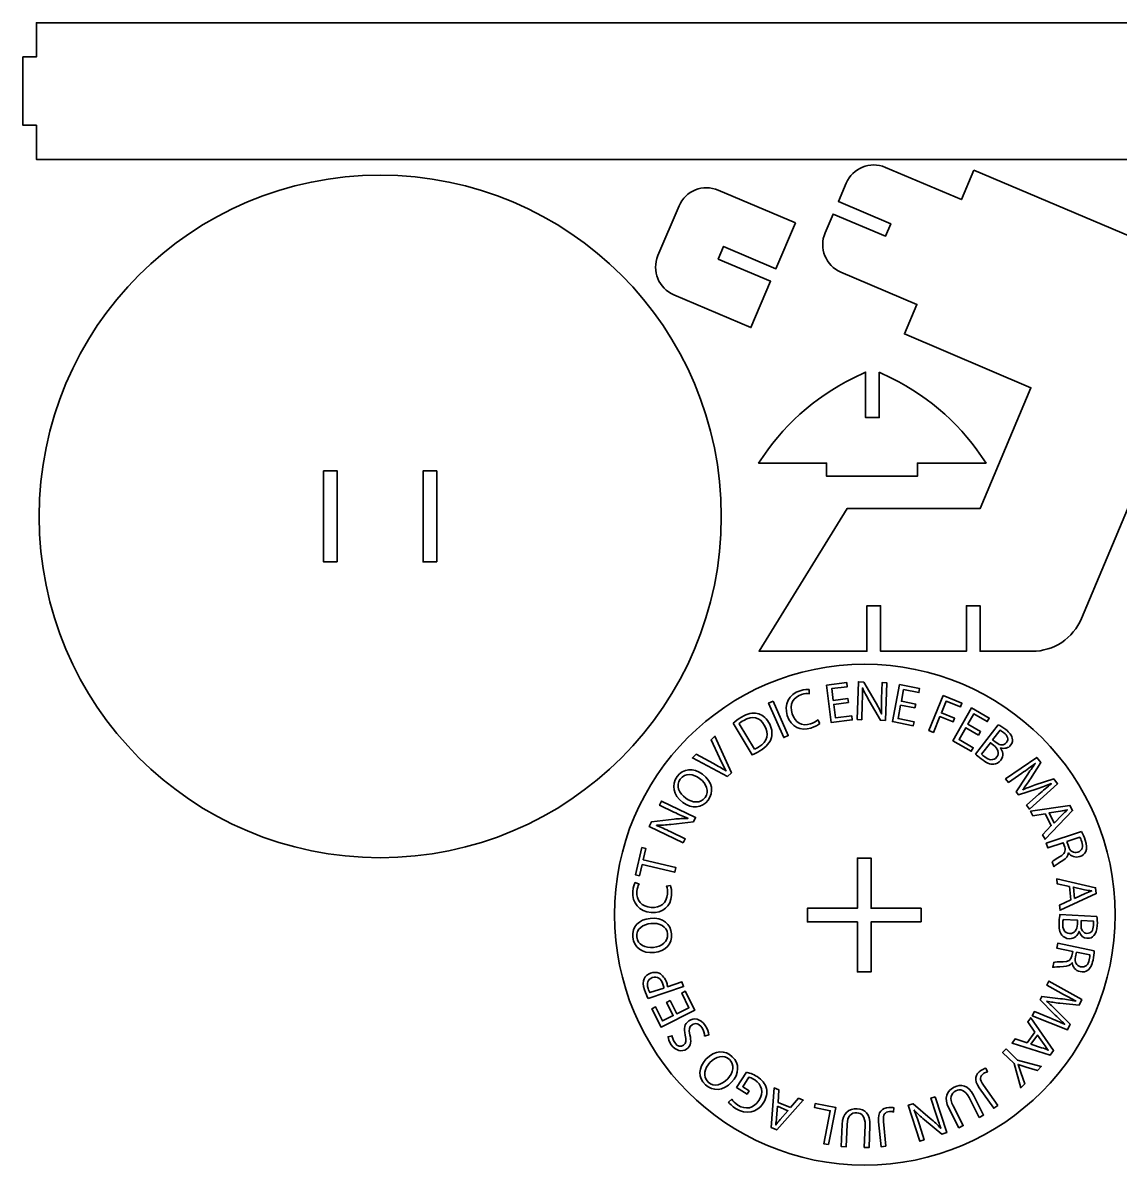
# Model space of a CAD drawing. Header units: centimetres. Extents: x 0.2 to 39.6, y -39 to -0.2.
# Drawn here: x 0.25 to 24.38, y -38.99 to -13.89 of the extents above; entities that cross this region are included whole.
import ezdxf

# ---------------------------------------------------------------- set-up
doc = ezdxf.new("R2010")
doc.units = ezdxf.units.CM
doc.header["$MEASUREMENT"] = 0
doc.layers.add('Capa 1', color=7, linetype='Continuous')

# ---------------------------------------------------------------- blocks, each defined once
blk = doc.blocks.new('block 6')
at = {"layer": 'Capa 1', "color": 175, "lineweight": 35, "true_color": 0x2a4a9a}
for points in [[(18.404, -28.824), (18.084, -28.865), (18.121, -29.161), (18.478, -29.116), (18.489, -29.205), (18.026, -29.263), (17.923, -28.441), (18.367, -28.385), (18.378, -28.474), (18.04, -28.517), (18.073, -28.777), (18.393, -28.736), (18.404, -28.824)], [(19.868, -28.942), (19.552, -28.881), (19.495, -29.174), (19.847, -29.243), (19.83, -29.331), (19.373, -29.242), (19.531, -28.428), (19.97, -28.514), (19.953, -28.602), (19.619, -28.537), (19.569, -28.794), (19.885, -28.855), (19.868, -28.942)], [(16.747, -28.791), (17.081, -29.549), (16.983, -29.592), (16.649, -28.834), (16.747, -28.791)], [(20.486, -28.67), (20.9, -28.837), (20.866, -28.92), (20.551, -28.793), (20.448, -29.049), (20.739, -29.166), (20.706, -29.248), (20.415, -29.131), (20.275, -29.479), (20.175, -29.439), (20.486, -28.67)], [(21.267, -29.537), (20.987, -29.378), (20.839, -29.637), (21.151, -29.815), (21.107, -29.893), (20.702, -29.663), (21.112, -28.942), (21.501, -29.164), (21.456, -29.242), (21.16, -29.073), (21.031, -29.301), (21.311, -29.46), (21.267, -29.537)], [(22.731, -31.267), (22.46, -31.31), (22.409, -31.211), (23.275, -31.082), (23.334, -31.197), (22.727, -31.828), (22.674, -31.726), (22.865, -31.528), (22.731, -31.267)], [(13.868, -32.383), (13.809, -32.628), (13.721, -32.607), (13.863, -32.01), (13.951, -32.031), (13.893, -32.277), (14.611, -32.448), (14.586, -32.553), (13.868, -32.383)], [(23.266, -32.866), (22.998, -32.808), (22.986, -32.698), (23.84, -32.891), (23.854, -33.019), (23.059, -33.387), (23.047, -33.274), (23.297, -33.158), (23.266, -32.866)], [(14.488, -35.373), (14.631, -35.662), (14.899, -35.529), (14.739, -35.207), (14.819, -35.167), (15.027, -35.585), (14.285, -35.954), (14.085, -35.553), (14.165, -35.513), (14.317, -35.818), (14.552, -35.701), (14.408, -35.413), (14.488, -35.373)], [(22.507, -36.063), (22.348, -35.839), (22.414, -35.75), (22.914, -36.468), (22.837, -36.572), (22.002, -36.308), (22.07, -36.216), (22.332, -36.3), (22.507, -36.063)], [(17.128, -37.725), (17.309, -37.518), (17.411, -37.562), (16.828, -38.214), (16.709, -38.164), (16.773, -37.29), (16.878, -37.335), (16.857, -37.61), (17.128, -37.725)], [(17.969, -38.538), (17.864, -38.517), (18.007, -37.792), (17.66, -37.723), (17.677, -37.635), (18.13, -37.724), (17.969, -38.538)]]:
    blk.add_lwpolyline(points, dxfattribs=at)
for points, knots in [([(17.776, -29.28), (17.744, -29.31), (17.675, -29.353), (17.579, -29.384), (17.356, -29.454), (17.144, -29.367), (17.061, -29.108), (16.983, -28.861), (17.097, -28.64), (17.342, -28.562), (17.441, -28.53), (17.51, -28.532), (17.541, -28.537), (17.541, -28.537), (17.543, -28.628), (17.543, -28.628), (17.498, -28.622), (17.439, -28.625), (17.373, -28.646), (17.188, -28.705), (17.102, -28.863), (17.168, -29.07), (17.23, -29.264), (17.381, -29.352), (17.573, -29.291), (17.635, -29.272), (17.694, -29.239), (17.729, -29.206), (17.729, -29.206), (17.776, -29.28), (17.776, -29.28)], [0, 0, 0, 0, 1, 1, 1, 2, 2, 2, 3, 3, 3, 4, 4, 4, 5, 5, 5, 6, 6, 6, 7, 7, 7, 8, 8, 8, 9, 9, 9, 10, 10, 10, 10]), ([(18.597, -29.196), (18.597, -29.196), (18.624, -28.367), (18.624, -28.367), (18.624, -28.367), (18.741, -28.371), (18.741, -28.371), (18.741, -28.371), (18.992, -28.799), (18.992, -28.799), (19.051, -28.898), (19.096, -28.987), (19.132, -29.073), (19.132, -29.073), (19.135, -29.072), (19.135, -29.072), (19.129, -28.961), (19.13, -28.86), (19.134, -28.731), (19.134, -28.731), (19.145, -28.385), (19.145, -28.385), (19.145, -28.385), (19.246, -28.388), (19.246, -28.388), (19.246, -28.388), (19.219, -29.216), (19.219, -29.216), (19.219, -29.216), (19.11, -29.213), (19.11, -29.213), (19.11, -29.213), (18.861, -28.784), (18.861, -28.784), (18.807, -28.69), (18.754, -28.593), (18.716, -28.502), (18.716, -28.502), (18.712, -28.503), (18.712, -28.503), (18.715, -28.608), (18.714, -28.707), (18.709, -28.845), (18.709, -28.845), (18.697, -29.199), (18.697, -29.199), (18.697, -29.199), (18.597, -29.196), (18.597, -29.196)], [0, 0, 0, 0, 1, 1, 1, 2, 2, 2, 3, 3, 3, 4, 4, 4, 5, 5, 5, 6, 6, 6, 7, 7, 7, 8, 8, 8, 9, 9, 9, 10, 10, 10, 11, 11, 11, 12, 12, 12, 13, 13, 13, 14, 14, 14, 15, 15, 15, 16, 16, 16, 16]), ([(15.869, -29.275), (15.92, -29.233), (15.982, -29.187), (16.055, -29.144), (16.187, -29.065), (16.299, -29.039), (16.396, -29.06), (16.494, -29.08), (16.581, -29.14), (16.65, -29.255), (16.719, -29.371), (16.74, -29.487), (16.713, -29.593), (16.686, -29.699), (16.598, -29.801), (16.46, -29.883), (16.395, -29.923), (16.338, -29.952), (16.288, -29.975), (16.288, -29.975), (15.869, -29.275), (15.869, -29.275)], [0, 0, 0, 0, 1, 1, 1, 2, 2, 2, 3, 3, 3, 4, 4, 4, 5, 5, 5, 6, 6, 6, 7, 7, 7, 7]), ([(16.338, -29.849), (16.363, -29.84), (16.398, -29.82), (16.434, -29.799), (16.63, -29.681), (16.671, -29.508), (16.555, -29.316), (16.456, -29.147), (16.297, -29.098), (16.103, -29.214), (16.056, -29.242), (16.022, -29.268), (16.001, -29.288), (16.001, -29.288), (16.338, -29.849), (16.338, -29.849)], [0, 0, 0, 0, 1, 1, 1, 2, 2, 2, 3, 3, 3, 4, 4, 4, 5, 5, 5, 5]), ([(21.699, -29.309), (21.742, -29.33), (21.805, -29.369), (21.864, -29.415), (21.949, -29.481), (21.992, -29.537), (22.007, -29.602), (22.022, -29.654), (22.012, -29.708), (21.972, -29.76), (21.923, -29.823), (21.838, -29.846), (21.75, -29.818), (21.75, -29.818), (21.748, -29.82), (21.748, -29.82), (21.798, -29.884), (21.831, -29.992), (21.756, -30.089), (21.712, -30.145), (21.657, -30.171), (21.599, -30.177), (21.521, -30.184), (21.432, -30.146), (21.325, -30.063), (21.267, -30.018), (21.225, -29.979), (21.2, -29.954), (21.2, -29.954), (21.699, -29.309), (21.699, -29.309)], [0, 0, 0, 0, 1, 1, 1, 2, 2, 2, 3, 3, 3, 4, 4, 4, 5, 5, 5, 6, 6, 6, 7, 7, 7, 8, 8, 8, 9, 9, 9, 10, 10, 10, 10]), ([(15.746, -30.448), (15.746, -30.448), (14.976, -30.039), (14.976, -30.039), (14.976, -30.039), (15.059, -29.959), (15.059, -29.959), (15.059, -29.959), (15.436, -30.163), (15.436, -30.163), (15.539, -30.219), (15.631, -30.27), (15.714, -30.325), (15.714, -30.325), (15.716, -30.323), (15.716, -30.323), (15.667, -30.238), (15.619, -30.139), (15.57, -30.035), (15.57, -30.035), (15.387, -29.643), (15.387, -29.643), (15.387, -29.643), (15.469, -29.564), (15.469, -29.564), (15.469, -29.564), (15.831, -30.366), (15.831, -30.366), (15.831, -30.366), (15.746, -30.448), (15.746, -30.448)], [0, 0, 0, 0, 1, 1, 1, 2, 2, 2, 3, 3, 3, 4, 4, 4, 5, 5, 5, 6, 6, 6, 7, 7, 7, 8, 8, 8, 9, 9, 9, 10, 10, 10, 10]), ([(21.576, -29.643), (21.576, -29.643), (21.653, -29.703), (21.653, -29.703), (21.742, -29.772), (21.831, -29.766), (21.88, -29.703), (21.939, -29.626), (21.904, -29.55), (21.818, -29.484), (21.78, -29.454), (21.755, -29.44), (21.739, -29.432), (21.739, -29.432), (21.576, -29.643), (21.576, -29.643)], [0, 0, 0, 0, 1, 1, 1, 2, 2, 2, 3, 3, 3, 4, 4, 4, 5, 5, 5, 5]), ([(21.333, -29.957), (21.347, -29.973), (21.37, -29.993), (21.401, -30.016), (21.488, -30.084), (21.594, -30.114), (21.667, -30.019), (21.737, -29.929), (21.688, -29.833), (21.596, -29.761), (21.596, -29.761), (21.526, -29.707), (21.526, -29.707), (21.526, -29.707), (21.333, -29.957), (21.333, -29.957)], [0, 0, 0, 0, 1, 1, 1, 2, 2, 2, 3, 3, 3, 4, 4, 4, 5, 5, 5, 5]), ([(22.594, -30.838), (22.681, -30.762), (22.785, -30.67), (22.867, -30.607), (22.867, -30.607), (22.865, -30.604), (22.865, -30.604), (22.771, -30.642), (22.668, -30.679), (22.553, -30.717), (22.553, -30.717), (22.147, -30.852), (22.147, -30.852), (22.147, -30.852), (22.096, -30.788), (22.096, -30.788), (22.096, -30.788), (22.323, -30.438), (22.323, -30.438), (22.39, -30.335), (22.453, -30.242), (22.516, -30.163), (22.516, -30.163), (22.515, -30.161), (22.515, -30.161), (22.432, -30.223), (22.319, -30.304), (22.217, -30.376), (22.217, -30.376), (21.925, -30.579), (21.925, -30.579), (21.925, -30.579), (21.861, -30.499), (21.861, -30.499), (21.861, -30.499), (22.547, -30.03), (22.547, -30.03), (22.547, -30.03), (22.632, -30.137), (22.632, -30.137), (22.632, -30.137), (22.405, -30.497), (22.405, -30.497), (22.346, -30.587), (22.293, -30.666), (22.238, -30.735), (22.238, -30.735), (22.24, -30.738), (22.24, -30.738), (22.319, -30.703), (22.409, -30.669), (22.514, -30.634), (22.514, -30.634), (22.92, -30.501), (22.92, -30.501), (22.92, -30.501), (23.004, -30.608), (23.004, -30.608), (23.004, -30.608), (22.386, -31.162), (22.386, -31.162), (22.386, -31.162), (22.321, -31.08), (22.321, -31.08), (22.321, -31.08), (22.594, -30.838), (22.594, -30.838)], [0, 0, 0, 0, 1, 1, 1, 2, 2, 2, 3, 3, 3, 4, 4, 4, 5, 5, 5, 6, 6, 6, 7, 7, 7, 8, 8, 8, 9, 9, 9, 10, 10, 10, 11, 11, 11, 12, 12, 12, 13, 13, 13, 14, 14, 14, 15, 15, 15, 16, 16, 16, 17, 17, 17, 18, 18, 18, 19, 19, 19, 20, 20, 20, 21, 21, 21, 22, 22, 22, 22]), ([(15.196, -30.397), (15.426, -30.565), (15.446, -30.795), (15.321, -30.965), (15.191, -31.142), (14.963, -31.166), (14.761, -31.017), (14.549, -30.862), (14.506, -30.628), (14.637, -30.449), (14.771, -30.267), (14.998, -30.251), (15.196, -30.397)], [0, 0, 0, 0, 1, 1, 1, 2, 2, 2, 3, 3, 3, 4, 4, 4, 4]), ([(14.827, -30.924), (14.97, -31.028), (15.154, -31.045), (15.254, -30.909), (15.354, -30.772), (15.285, -30.602), (15.133, -30.491), (15, -30.393), (14.81, -30.361), (14.705, -30.505), (14.6, -30.648), (14.68, -30.816), (14.827, -30.924)], [0, 0, 0, 0, 1, 1, 1, 2, 2, 2, 3, 3, 3, 4, 4, 4, 4]), ([(14.773, -31.909), (14.773, -31.909), (14.026, -31.549), (14.026, -31.549), (14.026, -31.549), (14.077, -31.443), (14.077, -31.443), (14.077, -31.443), (14.57, -31.386), (14.57, -31.386), (14.684, -31.373), (14.783, -31.368), (14.877, -31.369), (14.877, -31.369), (14.877, -31.366), (14.877, -31.366), (14.773, -31.327), (14.681, -31.286), (14.565, -31.229), (14.565, -31.229), (14.252, -31.079), (14.252, -31.079), (14.252, -31.079), (14.296, -30.988), (14.296, -30.988), (14.296, -30.988), (15.043, -31.348), (15.043, -31.348), (15.043, -31.348), (14.996, -31.445), (14.996, -31.445), (14.996, -31.445), (14.503, -31.5), (14.503, -31.5), (14.394, -31.512), (14.285, -31.521), (14.186, -31.519), (14.186, -31.519), (14.186, -31.523), (14.186, -31.523), (14.282, -31.563), (14.373, -31.604), (14.497, -31.664), (14.497, -31.664), (14.816, -31.818), (14.816, -31.818), (14.816, -31.818), (14.773, -31.909), (14.773, -31.909)], [0, 0, 0, 0, 1, 1, 1, 2, 2, 2, 3, 3, 3, 4, 4, 4, 5, 5, 5, 6, 6, 6, 7, 7, 7, 8, 8, 8, 9, 9, 9, 10, 10, 10, 11, 11, 11, 12, 12, 12, 13, 13, 13, 14, 14, 14, 15, 15, 15, 16, 16, 16, 16]), ([(22.93, -31.47), (22.93, -31.47), (23.104, -31.289), (23.104, -31.289), (23.144, -31.247), (23.182, -31.214), (23.219, -31.181), (23.219, -31.181), (23.218, -31.179), (23.218, -31.179), (23.169, -31.19), (23.118, -31.201), (23.066, -31.21), (23.066, -31.21), (22.815, -31.248), (22.815, -31.248), (22.815, -31.248), (22.93, -31.47), (22.93, -31.47)], [0, 0, 0, 0, 1, 1, 1, 2, 2, 2, 3, 3, 3, 4, 4, 4, 5, 5, 5, 6, 6, 6, 6]), ([(23.53, -31.658), (23.558, -31.706), (23.588, -31.777), (23.611, -31.847), (23.647, -31.956), (23.65, -32.032), (23.622, -32.096), (23.6, -32.147), (23.554, -32.187), (23.493, -32.207), (23.389, -32.242), (23.299, -32.199), (23.243, -32.126), (23.243, -32.126), (23.24, -32.127), (23.24, -32.127), (23.239, -32.194), (23.194, -32.249), (23.119, -32.295), (23.018, -32.357), (22.948, -32.401), (22.923, -32.427), (22.923, -32.427), (22.888, -32.322), (22.888, -32.322), (22.906, -32.302), (22.968, -32.262), (23.059, -32.207), (23.16, -32.148), (23.187, -32.092), (23.16, -31.999), (23.16, -31.999), (23.128, -31.903), (23.128, -31.903), (23.128, -31.903), (22.787, -32.016), (22.787, -32.016), (22.787, -32.016), (22.754, -31.914), (22.754, -31.914), (22.754, -31.914), (23.53, -31.658), (23.53, -31.658)], [0, 0, 0, 0, 1, 1, 1, 2, 2, 2, 3, 3, 3, 4, 4, 4, 5, 5, 5, 6, 6, 6, 7, 7, 7, 8, 8, 8, 9, 9, 9, 10, 10, 10, 11, 11, 11, 12, 12, 12, 13, 13, 13, 14, 14, 14, 14]), ([(23.205, -31.878), (23.205, -31.878), (23.24, -31.982), (23.24, -31.982), (23.275, -32.09), (23.358, -32.139), (23.448, -32.11), (23.549, -32.076), (23.569, -31.988), (23.535, -31.88), (23.519, -31.831), (23.503, -31.798), (23.492, -31.783), (23.492, -31.783), (23.205, -31.878), (23.205, -31.878)], [0, 0, 0, 0, 1, 1, 1, 2, 2, 2, 3, 3, 3, 4, 4, 4, 5, 5, 5, 5]), ([(14.492, -32.84), (14.509, -32.88), (14.523, -32.96), (14.515, -33.061), (14.497, -33.294), (14.336, -33.458), (14.065, -33.437), (13.807, -33.417), (13.645, -33.228), (13.665, -32.972), (13.673, -32.869), (13.7, -32.806), (13.716, -32.779), (13.716, -32.779), (13.802, -32.811), (13.802, -32.811), (13.779, -32.85), (13.76, -32.907), (13.754, -32.975), (13.739, -33.169), (13.853, -33.307), (14.07, -33.324), (14.273, -33.339), (14.412, -33.233), (14.427, -33.032), (14.432, -32.967), (14.424, -32.9), (14.406, -32.855), (14.406, -32.855), (14.492, -32.84), (14.492, -32.84)], [0, 0, 0, 0, 1, 1, 1, 2, 2, 2, 3, 3, 3, 4, 4, 4, 5, 5, 5, 6, 6, 6, 7, 7, 7, 8, 8, 8, 9, 9, 9, 10, 10, 10, 10]), ([(23.378, -33.128), (23.378, -33.128), (23.607, -33.022), (23.607, -33.022), (23.659, -32.998), (23.706, -32.98), (23.753, -32.963), (23.753, -32.963), (23.752, -32.961), (23.752, -32.961), (23.702, -32.954), (23.651, -32.946), (23.599, -32.935), (23.599, -32.935), (23.352, -32.879), (23.352, -32.879), (23.352, -32.879), (23.378, -33.128), (23.378, -33.128)], [0, 0, 0, 0, 1, 1, 1, 2, 2, 2, 3, 3, 3, 4, 4, 4, 5, 5, 5, 6, 6, 6, 6]), ([(14.045, -33.565), (14.329, -33.537), (14.497, -33.695), (14.517, -33.905), (14.539, -34.123), (14.385, -34.293), (14.135, -34.317), (13.873, -34.343), (13.686, -34.197), (13.664, -33.977), (13.642, -33.751), (13.8, -33.589), (14.045, -33.565)], [0, 0, 0, 0, 1, 1, 1, 2, 2, 2, 3, 3, 3, 4, 4, 4, 4]), ([(23.869, -33.523), (23.877, -33.57), (23.88, -33.644), (23.876, -33.719), (23.87, -33.826), (23.848, -33.894), (23.803, -33.943), (23.769, -33.984), (23.719, -34.007), (23.654, -34.004), (23.574, -34), (23.507, -33.943), (23.48, -33.854), (23.48, -33.854), (23.477, -33.854), (23.477, -33.854), (23.453, -33.931), (23.383, -34.02), (23.26, -34.013), (23.189, -34.009), (23.137, -33.978), (23.098, -33.934), (23.049, -33.874), (23.029, -33.779), (23.037, -33.644), (23.041, -33.57), (23.049, -33.514), (23.055, -33.479), (23.055, -33.479), (23.869, -33.523), (23.869, -33.523)], [0, 0, 0, 0, 1, 1, 1, 2, 2, 2, 3, 3, 3, 4, 4, 4, 5, 5, 5, 6, 6, 6, 7, 7, 7, 8, 8, 8, 9, 9, 9, 10, 10, 10, 10]), ([(23.128, -33.59), (23.123, -33.61), (23.12, -33.641), (23.118, -33.679), (23.112, -33.79), (23.147, -33.894), (23.268, -33.9), (23.381, -33.906), (23.433, -33.812), (23.439, -33.695), (23.439, -33.695), (23.444, -33.607), (23.444, -33.607), (23.444, -33.607), (23.128, -33.59), (23.128, -33.59)], [0, 0, 0, 0, 1, 1, 1, 2, 2, 2, 3, 3, 3, 4, 4, 4, 5, 5, 5, 5]), ([(23.525, -33.611), (23.525, -33.611), (23.519, -33.708), (23.519, -33.708), (23.513, -33.821), (23.569, -33.891), (23.648, -33.895), (23.745, -33.901), (23.788, -33.829), (23.793, -33.721), (23.796, -33.672), (23.794, -33.643), (23.791, -33.626), (23.791, -33.626), (23.525, -33.611), (23.525, -33.611)], [0, 0, 0, 0, 1, 1, 1, 2, 2, 2, 3, 3, 3, 4, 4, 4, 5, 5, 5, 5]), ([(14.121, -34.204), (14.298, -34.186), (14.446, -34.075), (14.43, -33.908), (14.413, -33.739), (14.248, -33.659), (14.061, -33.677), (13.897, -33.693), (13.734, -33.795), (13.752, -33.973), (13.769, -34.149), (13.94, -34.221), (14.121, -34.204)], [0, 0, 0, 0, 1, 1, 1, 2, 2, 2, 3, 3, 3, 4, 4, 4, 4]), ([(23.808, -34.278), (23.808, -34.333), (23.798, -34.41), (23.783, -34.482), (23.76, -34.594), (23.725, -34.662), (23.669, -34.704), (23.624, -34.737), (23.564, -34.748), (23.501, -34.736), (23.394, -34.713), (23.337, -34.631), (23.325, -34.54), (23.325, -34.54), (23.322, -34.539), (23.322, -34.539), (23.287, -34.597), (23.222, -34.623), (23.133, -34.625), (23.015, -34.628), (22.932, -34.631), (22.898, -34.641), (22.898, -34.641), (22.92, -34.533), (22.92, -34.533), (22.946, -34.524), (23.019, -34.521), (23.125, -34.519), (23.242, -34.518), (23.293, -34.483), (23.316, -34.389), (23.316, -34.389), (23.337, -34.29), (23.337, -34.29), (23.337, -34.29), (22.985, -34.217), (22.985, -34.217), (22.985, -34.217), (23.007, -34.113), (23.007, -34.113), (23.007, -34.113), (23.808, -34.278), (23.808, -34.278)], [0, 0, 0, 0, 1, 1, 1, 2, 2, 2, 3, 3, 3, 4, 4, 4, 5, 5, 5, 6, 6, 6, 7, 7, 7, 8, 8, 8, 9, 9, 9, 10, 10, 10, 11, 11, 11, 12, 12, 12, 13, 13, 13, 14, 14, 14, 14]), ([(23.416, -34.306), (23.416, -34.306), (23.394, -34.413), (23.394, -34.413), (23.371, -34.525), (23.418, -34.609), (23.511, -34.628), (23.616, -34.65), (23.677, -34.583), (23.701, -34.473), (23.711, -34.422), (23.714, -34.385), (23.713, -34.367), (23.713, -34.367), (23.416, -34.306), (23.416, -34.306)], [0, 0, 0, 0, 1, 1, 1, 2, 2, 2, 3, 3, 3, 4, 4, 4, 5, 5, 5, 5]), ([(14.002, -35.324), (13.977, -35.278), (13.949, -35.216), (13.921, -35.134), (13.888, -35.034), (13.887, -34.953), (13.913, -34.892), (13.936, -34.836), (13.985, -34.791), (14.055, -34.768), (14.126, -34.744), (14.189, -34.747), (14.243, -34.773), (14.318, -34.807), (14.376, -34.885), (14.409, -34.984), (14.42, -35.014), (14.428, -35.043), (14.43, -35.068), (14.43, -35.068), (14.745, -34.963), (14.745, -34.963), (14.745, -34.963), (14.779, -35.065), (14.779, -35.065), (14.779, -35.065), (14.002, -35.324), (14.002, -35.324)], [0, 0, 0, 0, 1, 1, 1, 2, 2, 2, 3, 3, 3, 4, 4, 4, 5, 5, 5, 6, 6, 6, 7, 7, 7, 8, 8, 8, 9, 9, 9, 9]), ([(14.347, -35.096), (14.345, -35.072), (14.338, -35.043), (14.327, -35.009), (14.286, -34.887), (14.202, -34.832), (14.093, -34.868), (13.989, -34.903), (13.964, -34.993), (14.001, -35.105), (14.016, -35.149), (14.031, -35.182), (14.041, -35.198), (14.041, -35.198), (14.347, -35.096), (14.347, -35.096)], [0, 0, 0, 0, 1, 1, 1, 2, 2, 2, 3, 3, 3, 4, 4, 4, 5, 5, 5, 5]), ([(22.83, -35.751), (22.937, -35.795), (23.066, -35.848), (23.159, -35.893), (23.159, -35.893), (23.16, -35.89), (23.16, -35.89), (23.085, -35.823), (23.006, -35.747), (22.921, -35.66), (22.921, -35.66), (22.621, -35.355), (22.621, -35.355), (22.621, -35.355), (22.656, -35.282), (22.656, -35.282), (22.656, -35.282), (23.07, -35.331), (23.07, -35.331), (23.192, -35.346), (23.303, -35.361), (23.402, -35.383), (23.402, -35.383), (23.403, -35.381), (23.403, -35.381), (23.311, -35.334), (23.188, -35.269), (23.079, -35.208), (23.079, -35.208), (22.768, -35.036), (22.768, -35.036), (22.768, -35.036), (22.812, -34.943), (22.812, -34.943), (22.812, -34.943), (23.535, -35.352), (23.535, -35.352), (23.535, -35.352), (23.476, -35.475), (23.476, -35.475), (23.476, -35.475), (23.053, -35.431), (23.053, -35.431), (22.947, -35.418), (22.852, -35.404), (22.765, -35.386), (22.765, -35.386), (22.764, -35.389), (22.764, -35.389), (22.83, -35.444), (22.9, -35.51), (22.978, -35.588), (22.978, -35.588), (23.277, -35.894), (23.277, -35.894), (23.277, -35.894), (23.218, -36.017), (23.218, -36.017), (23.218, -36.017), (22.448, -35.707), (22.448, -35.707), (22.448, -35.707), (22.493, -35.613), (22.493, -35.613), (22.493, -35.613), (22.83, -35.751), (22.83, -35.751)], [0, 0, 0, 0, 1, 1, 1, 2, 2, 2, 3, 3, 3, 4, 4, 4, 5, 5, 5, 6, 6, 6, 7, 7, 7, 8, 8, 8, 9, 9, 9, 10, 10, 10, 11, 11, 11, 12, 12, 12, 13, 13, 13, 14, 14, 14, 15, 15, 15, 16, 16, 16, 17, 17, 17, 18, 18, 18, 19, 19, 19, 20, 20, 20, 21, 21, 21, 22, 22, 22, 22]), ([(15.244, -36.155), (15.242, -36.099), (15.223, -36.027), (15.181, -35.966), (15.12, -35.876), (15.036, -35.855), (14.967, -35.903), (14.902, -35.946), (14.891, -36.008), (14.918, -36.124), (14.955, -36.263), (14.944, -36.372), (14.847, -36.438), (14.741, -36.51), (14.601, -36.476), (14.51, -36.343), (14.462, -36.273), (14.444, -36.211), (14.441, -36.168), (14.441, -36.168), (14.529, -36.144), (14.529, -36.144), (14.532, -36.174), (14.543, -36.234), (14.586, -36.296), (14.649, -36.389), (14.729, -36.387), (14.776, -36.355), (14.84, -36.312), (14.843, -36.248), (14.816, -36.129), (14.781, -35.982), (14.797, -35.885), (14.898, -35.817), (15.004, -35.745), (15.148, -35.761), (15.258, -35.922), (15.303, -35.989), (15.333, -36.074), (15.334, -36.127), (15.334, -36.127), (15.244, -36.155), (15.244, -36.155)], [0, 0, 0, 0, 1, 1, 1, 2, 2, 2, 3, 3, 3, 4, 4, 4, 5, 5, 5, 6, 6, 6, 7, 7, 7, 8, 8, 8, 9, 9, 9, 10, 10, 10, 11, 11, 11, 12, 12, 12, 13, 13, 13, 14, 14, 14, 14]), ([(22.413, -36.331), (22.413, -36.331), (22.653, -36.408), (22.653, -36.408), (22.708, -36.425), (22.754, -36.444), (22.8, -36.463), (22.8, -36.463), (22.802, -36.461), (22.802, -36.461), (22.769, -36.422), (22.737, -36.381), (22.706, -36.338), (22.706, -36.338), (22.561, -36.131), (22.561, -36.131), (22.561, -36.131), (22.413, -36.331), (22.413, -36.331)], [0, 0, 0, 0, 1, 1, 1, 2, 2, 2, 3, 3, 3, 4, 4, 4, 5, 5, 5, 6, 6, 6, 6]), ([(15.273, -36.661), (15.468, -36.453), (15.698, -36.461), (15.852, -36.605), (16.012, -36.755), (16.008, -36.984), (15.837, -37.167), (15.657, -37.359), (15.42, -37.373), (15.259, -37.222), (15.093, -37.068), (15.105, -36.841), (15.273, -36.661)], [0, 0, 0, 0, 1, 1, 1, 2, 2, 2, 3, 3, 3, 4, 4, 4, 4]), ([(15.752, -37.091), (15.873, -36.961), (15.911, -36.78), (15.788, -36.665), (15.664, -36.549), (15.487, -36.598), (15.359, -36.735), (15.246, -36.855), (15.192, -37.04), (15.322, -37.162), (15.451, -37.283), (15.628, -37.224), (15.752, -37.091)], [0, 0, 0, 0, 1, 1, 1, 2, 2, 2, 3, 3, 3, 4, 4, 4, 4]), ([(21.87, -36.434), (21.87, -36.434), (22.122, -36.679), (22.122, -36.679), (22.122, -36.679), (22.646, -36.824), (22.646, -36.824), (22.646, -36.824), (22.562, -36.911), (22.562, -36.911), (22.562, -36.911), (22.316, -36.835), (22.316, -36.835), (22.249, -36.814), (22.196, -36.797), (22.136, -36.775), (22.136, -36.775), (22.135, -36.777), (22.135, -36.777), (22.157, -36.831), (22.176, -36.889), (22.199, -36.956), (22.199, -36.956), (22.28, -37.201), (22.28, -37.201), (22.28, -37.201), (22.195, -37.288), (22.195, -37.288), (22.195, -37.288), (22.047, -36.757), (22.047, -36.757), (22.047, -36.757), (21.794, -36.511), (21.794, -36.511), (21.794, -36.511), (21.87, -36.434), (21.87, -36.434)], [0, 0, 0, 0, 1, 1, 1, 2, 2, 2, 3, 3, 3, 4, 4, 4, 5, 5, 5, 6, 6, 6, 7, 7, 7, 8, 8, 8, 9, 9, 9, 10, 10, 10, 11, 11, 11, 12, 12, 12, 12]), ([(21.687, -37.678), (21.687, -37.678), (21.599, -37.74), (21.599, -37.74), (21.599, -37.74), (21.279, -37.287), (21.279, -37.287), (21.152, -37.108), (21.201, -36.99), (21.318, -36.907), (21.35, -36.885), (21.394, -36.864), (21.423, -36.858), (21.423, -36.858), (21.46, -36.938), (21.46, -36.938), (21.437, -36.944), (21.407, -36.956), (21.378, -36.977), (21.299, -37.032), (21.278, -37.1), (21.372, -37.233), (21.372, -37.233), (21.687, -37.678), (21.687, -37.678)], [0, 0, 0, 0, 1, 1, 1, 2, 2, 2, 3, 3, 3, 4, 4, 4, 5, 5, 5, 6, 6, 6, 7, 7, 7, 8, 8, 8, 8]), ([(16.161, -36.945), (16.21, -36.957), (16.305, -36.984), (16.4, -37.044), (16.505, -37.112), (16.575, -37.194), (16.602, -37.303), (16.625, -37.4), (16.602, -37.517), (16.533, -37.626), (16.398, -37.834), (16.158, -37.894), (15.924, -37.745), (15.843, -37.693), (15.791, -37.635), (15.77, -37.601), (15.77, -37.601), (15.839, -37.541), (15.839, -37.541), (15.866, -37.582), (15.904, -37.625), (15.974, -37.67), (16.144, -37.779), (16.323, -37.744), (16.435, -37.569), (16.548, -37.392), (16.508, -37.219), (16.346, -37.115), (16.287, -37.077), (16.241, -37.059), (16.214, -37.057), (16.214, -37.057), (16.08, -37.265), (16.08, -37.265), (16.08, -37.265), (16.222, -37.356), (16.222, -37.356), (16.222, -37.356), (16.176, -37.428), (16.176, -37.428), (16.176, -37.428), (15.946, -37.281), (15.946, -37.281), (15.946, -37.281), (16.161, -36.945), (16.161, -36.945)], [0, 0, 0, 0, 1, 1, 1, 2, 2, 2, 3, 3, 3, 4, 4, 4, 5, 5, 5, 6, 6, 6, 7, 7, 7, 8, 8, 8, 9, 9, 9, 10, 10, 10, 11, 11, 11, 12, 12, 12, 13, 13, 13, 14, 14, 14, 15, 15, 15, 15]), ([(21.282, -37.938), (21.282, -37.938), (21.057, -37.501), (21.057, -37.501), (20.972, -37.336), (20.863, -37.304), (20.764, -37.354), (20.655, -37.411), (20.622, -37.519), (20.706, -37.682), (20.706, -37.682), (20.931, -38.118), (20.931, -38.118), (20.931, -38.118), (20.834, -38.168), (20.834, -38.168), (20.834, -38.168), (20.613, -37.738), (20.613, -37.738), (20.497, -37.512), (20.568, -37.357), (20.728, -37.275), (20.879, -37.197), (21.037, -37.225), (21.155, -37.454), (21.155, -37.454), (21.378, -37.888), (21.378, -37.888), (21.378, -37.888), (21.282, -37.938), (21.282, -37.938)], [0, 0, 0, 0, 1, 1, 1, 2, 2, 2, 3, 3, 3, 4, 4, 4, 5, 5, 5, 6, 6, 6, 7, 7, 7, 8, 8, 8, 9, 9, 9, 10, 10, 10, 10]), ([(20.315, -37.484), (20.315, -37.484), (20.566, -38.274), (20.566, -38.274), (20.566, -38.274), (20.455, -38.31), (20.455, -38.31), (20.455, -38.31), (20.074, -37.99), (20.074, -37.99), (19.986, -37.917), (19.914, -37.848), (19.851, -37.779), (19.851, -37.779), (19.849, -37.781), (19.849, -37.781), (19.892, -37.883), (19.925, -37.979), (19.964, -38.102), (19.964, -38.102), (20.069, -38.432), (20.069, -38.432), (20.069, -38.432), (19.973, -38.463), (19.973, -38.463), (19.973, -38.463), (19.722, -37.673), (19.722, -37.673), (19.722, -37.673), (19.825, -37.64), (19.825, -37.64), (19.825, -37.64), (20.203, -37.961), (20.203, -37.961), (20.286, -38.032), (20.368, -38.105), (20.435, -38.178), (20.435, -38.178), (20.438, -38.176), (20.438, -38.176), (20.4, -38.078), (20.368, -37.984), (20.326, -37.852), (20.326, -37.852), (20.219, -37.515), (20.219, -37.515), (20.219, -37.515), (20.315, -37.484), (20.315, -37.484)], [0, 0, 0, 0, 1, 1, 1, 2, 2, 2, 3, 3, 3, 4, 4, 4, 5, 5, 5, 6, 6, 6, 7, 7, 7, 8, 8, 8, 9, 9, 9, 10, 10, 10, 11, 11, 11, 12, 12, 12, 13, 13, 13, 14, 14, 14, 15, 15, 15, 16, 16, 16, 16]), ([(16.845, -37.695), (16.845, -37.695), (16.827, -37.947), (16.827, -37.947), (16.822, -38.004), (16.814, -38.054), (16.807, -38.103), (16.807, -38.103), (16.809, -38.104), (16.809, -38.104), (16.84, -38.063), (16.872, -38.022), (16.906, -37.982), (16.906, -37.982), (17.075, -37.793), (17.075, -37.793), (17.075, -37.793), (16.845, -37.695), (16.845, -37.695)], [0, 0, 0, 0, 1, 1, 1, 2, 2, 2, 3, 3, 3, 4, 4, 4, 5, 5, 5, 6, 6, 6, 6]), ([(18.75, -38.6), (18.75, -38.6), (18.771, -38.11), (18.771, -38.11), (18.779, -37.924), (18.7, -37.842), (18.589, -37.838), (18.466, -37.832), (18.384, -37.91), (18.376, -38.093), (18.376, -38.093), (18.356, -38.584), (18.356, -38.584), (18.356, -38.584), (18.248, -38.579), (18.248, -38.579), (18.248, -38.579), (18.268, -38.096), (18.268, -38.096), (18.279, -37.842), (18.417, -37.743), (18.596, -37.75), (18.766, -37.757), (18.89, -37.86), (18.879, -38.117), (18.879, -38.117), (18.859, -38.604), (18.859, -38.604), (18.859, -38.604), (18.75, -38.6), (18.75, -38.6)], [0, 0, 0, 0, 1, 1, 1, 2, 2, 2, 3, 3, 3, 4, 4, 4, 5, 5, 5, 6, 6, 6, 7, 7, 7, 8, 8, 8, 9, 9, 9, 10, 10, 10, 10]), ([(19.23, -38.575), (19.23, -38.575), (19.124, -38.586), (19.124, -38.586), (19.124, -38.586), (19.069, -38.034), (19.069, -38.034), (19.047, -37.814), (19.148, -37.736), (19.29, -37.722), (19.329, -37.718), (19.378, -37.722), (19.406, -37.73), (19.406, -37.73), (19.399, -37.819), (19.399, -37.819), (19.376, -37.813), (19.343, -37.808), (19.308, -37.812), (19.212, -37.821), (19.16, -37.87), (19.176, -38.031), (19.176, -38.031), (19.23, -38.575), (19.23, -38.575)], [0, 0, 0, 0, 1, 1, 1, 2, 2, 2, 3, 3, 3, 4, 4, 4, 5, 5, 5, 6, 6, 6, 7, 7, 7, 8, 8, 8, 8])]:
    blk.add_open_spline(points, degree=3, knots=knots, dxfattribs=at)

msp = doc.modelspace()

# ---------------------------------------------------------------- linework, layer by layer
at = {"layer": 'Capa 1', "color": 22, "lineweight": 35, "true_color": 0xe42420}
for points in [[(7.166, -25.733), (6.866, -25.733), (6.866, -23.733), (7.166, -23.733), (7.166, -25.733)], [(9.353, -25.733), (9.053, -25.733), (9.053, -23.733), (9.353, -23.733), (9.353, -25.733)], [(20.004, -33.642), (18.904, -33.642), (18.904, -34.742), (18.604, -34.742), (18.604, -33.642), (17.504, -33.642), (17.504, -33.342), (18.604, -33.342), (18.604, -32.242), (18.904, -32.242), (18.904, -33.342), (20.004, -33.342), (20.004, -33.642)]]:
    msp.add_lwpolyline(points, dxfattribs=at)
for points, knots in [([(29.053, -15.235), (29.053, -15.235), (29.053, -15.535), (29.053, -15.535), (29.053, -15.535), (30.553, -15.535), (30.553, -15.535), (30.553, -15.535), (30.553, -16.885), (30.553, -16.885), (30.553, -16.885), (29.041, -16.885), (29.041, -16.885), (28.75, -17.05), (28.373, -17.325), (28.254, -17.646), (28.213, -17.756), (28.175, -17.935), (28.317, -18.207), (28.394, -18.355), (28.476, -18.479), (28.561, -18.577), (28.621, -18.633), (28.681, -18.688), (28.741, -18.742), (28.831, -18.805), (28.925, -18.844), (29.021, -18.857), (29.123, -18.87), (29.206, -18.838), (29.271, -18.82), (29.388, -18.775), (29.488, -18.727), (29.612, -18.727), (29.923, -18.727), (30.175, -18.979), (30.175, -19.29), (30.175, -19.564), (29.967, -19.751), (29.721, -19.843), (29.495, -19.927), (29.089, -20.025), (28.625, -19.887), (28.31, -19.793), (28.029, -19.612), (27.784, -19.347), (26.929, -18.536), (26.497, -17.536), (26.018, -16.885), (26.018, -16.885), (0.553, -16.885), (0.553, -16.885), (0.553, -16.885), (0.553, -16.135), (0.553, -16.135), (0.553, -16.135), (0.253, -16.135), (0.253, -16.135), (0.253, -16.135), (0.253, -14.635), (0.253, -14.635), (0.253, -14.635), (0.553, -14.635), (0.553, -14.635), (0.553, -14.635), (0.553, -13.885), (0.553, -13.885), (0.553, -13.885), (30.553, -13.885), (30.553, -13.885), (30.553, -13.885), (30.553, -15.235), (30.553, -15.235), (30.553, -15.235), (29.053, -15.235), (29.053, -15.235)], [0, 0, 0, 0, 1, 1, 1, 2, 2, 2, 3, 3, 3, 4, 4, 4, 5, 5, 5, 6, 6, 6, 7, 7, 7, 8, 8, 8, 9, 9, 9, 10, 10, 10, 11, 11, 11, 12, 12, 12, 13, 13, 13, 14, 14, 14, 15, 15, 15, 16, 16, 16, 17, 17, 17, 18, 18, 18, 19, 19, 19, 20, 20, 20, 21, 21, 21, 22, 22, 22, 23, 23, 23, 24, 24, 24, 25, 25, 25, 25]), ([(21.165, -17.121), (21.165, -17.121), (20.889, -17.771), (20.889, -17.771), (20.889, -17.771), (19.217, -17.061), (19.217, -17.061), (18.882, -16.919), (18.496, -17.075), (18.354, -17.409), (18.354, -17.409), (18.184, -17.811), (18.184, -17.811), (18.184, -17.811), (19.335, -18.299), (19.335, -18.299), (19.335, -18.299), (19.217, -18.575), (19.217, -18.575), (19.217, -18.575), (18.067, -18.087), (18.067, -18.087), (18.067, -18.087), (17.891, -18.5), (17.891, -18.5), (17.75, -18.834), (17.905, -19.22), (18.24, -19.362), (18.24, -19.362), (19.912, -20.072), (19.912, -20.072), (19.912, -20.072), (19.637, -20.722), (19.637, -20.722), (19.637, -20.722), (22.419, -21.903), (22.419, -21.903), (22.419, -21.903), (21.302, -24.556), (21.302, -24.556), (21.302, -24.556), (18.379, -24.556), (18.379, -24.556), (18.379, -24.556), (16.439, -27.696), (16.439, -27.696), (16.439, -27.696), (18.813, -27.696), (18.813, -27.696), (18.813, -27.696), (18.813, -26.696), (18.813, -26.696), (18.813, -26.696), (19.113, -26.696), (19.113, -26.696), (19.113, -26.696), (19.113, -27.696), (19.113, -27.696), (19.113, -27.696), (19.981, -27.696), (19.981, -27.696), (19.981, -27.696), (21, -27.696), (21, -27.696), (21, -27.696), (21, -26.696), (21, -26.696), (21, -26.696), (21.3, -26.696), (21.3, -26.696), (21.3, -26.696), (21.3, -27.696), (21.3, -27.696), (21.3, -27.696), (22.444, -27.696), (22.444, -27.696), (22.918, -27.696), (23.346, -27.412), (23.53, -26.975), (23.53, -26.975), (26.234, -20.549), (26.234, -20.549), (26.486, -19.951), (26.206, -19.261), (25.609, -19.008), (25.609, -19.008), (21.165, -17.121), (21.165, -17.121)], [0, 0, 0, 0, 1, 1, 1, 2, 2, 2, 3, 3, 3, 4, 4, 4, 5, 5, 5, 6, 6, 6, 7, 7, 7, 8, 8, 8, 9, 9, 9, 10, 10, 10, 11, 11, 11, 12, 12, 12, 13, 13, 13, 14, 14, 14, 15, 15, 15, 16, 16, 16, 17, 17, 17, 18, 18, 18, 19, 19, 19, 20, 20, 20, 21, 21, 21, 22, 22, 22, 23, 23, 23, 24, 24, 24, 25, 25, 25, 26, 26, 26, 27, 27, 27, 28, 28, 28, 29, 29, 29, 29]), ([(8.11, -17.233), (3.967, -17.233), (0.61, -20.591), (0.61, -24.733), (0.61, -28.876), (3.967, -32.233), (8.11, -32.233), (12.252, -32.233), (15.61, -28.876), (15.61, -24.733), (15.61, -20.591), (12.252, -17.233), (8.11, -17.233)], [0, 0, 0, 0, 1, 1, 1, 2, 2, 2, 3, 3, 3, 4, 4, 4, 4]), ([(17.239, -18.281), (17.239, -18.281), (16.811, -19.288), (16.811, -19.288), (16.811, -19.288), (15.661, -18.8), (15.661, -18.8), (15.661, -18.8), (15.543, -19.076), (15.543, -19.076), (15.543, -19.076), (16.694, -19.564), (16.694, -19.564), (16.694, -19.564), (16.262, -20.583), (16.262, -20.583), (16.262, -20.583), (14.566, -19.863), (14.566, -19.863), (14.231, -19.721), (14.075, -19.335), (14.217, -19.001), (14.217, -19.001), (14.68, -17.91), (14.68, -17.91), (14.822, -17.576), (15.208, -17.42), (15.542, -17.562), (15.542, -17.562), (17.239, -18.281), (17.239, -18.281)], [0, 0, 0, 0, 1, 1, 1, 2, 2, 2, 3, 3, 3, 4, 4, 4, 5, 5, 5, 6, 6, 6, 7, 7, 7, 8, 8, 8, 9, 9, 9, 10, 10, 10, 10]), ([(19.081, -21.561), (19.081, -21.561), (19.081, -22.561), (19.081, -22.561), (19.081, -22.561), (18.781, -22.561), (18.781, -22.561), (18.781, -22.561), (18.781, -21.561), (18.781, -21.561), (18.781, -21.561), (18.506, -21.696), (18.506, -21.696), (17.656, -22.116), (16.938, -22.761), (16.431, -23.561), (16.431, -23.561), (16.431, -23.561), (16.431, -23.561), (16.431, -23.561), (17.923, -23.561), (17.923, -23.561), (17.923, -23.561), (17.923, -23.849), (17.923, -23.849), (17.923, -23.849), (19.923, -23.849), (19.923, -23.849), (19.923, -23.849), (19.923, -23.561), (19.923, -23.561), (19.923, -23.561), (21.431, -23.561), (21.431, -23.561), (21.431, -23.561), (21.431, -23.561), (21.431, -23.561), (20.923, -22.761), (20.205, -22.116), (19.355, -21.696), (19.355, -21.696), (19.081, -21.561), (19.081, -21.561)], [0, 0, 0, 0, 1, 1, 1, 2, 2, 2, 3, 3, 3, 4, 4, 4, 5, 5, 5, 6, 6, 6, 7, 7, 7, 8, 8, 8, 9, 9, 9, 10, 10, 10, 11, 11, 11, 12, 12, 12, 13, 13, 13, 14, 14, 14, 14]), ([(18.764, -27.982), (15.725, -27.982), (13.261, -30.446), (13.261, -33.486), (13.261, -36.525), (15.725, -38.989), (18.764, -38.989), (21.804, -38.989), (24.268, -36.525), (24.268, -33.486), (24.268, -30.446), (21.804, -27.982), (18.764, -27.982)], [0, 0, 0, 0, 1, 1, 1, 2, 2, 2, 3, 3, 3, 4, 4, 4, 4])]:
    msp.add_open_spline(points, degree=3, knots=knots, dxfattribs=at)

# ---------------------------------------------------------------- block references
at = {"layer": 'Capa 1'}
msp.add_blockref('block 6', (0, 0), dxfattribs=at)

doc.saveas('drawing.dxf')
